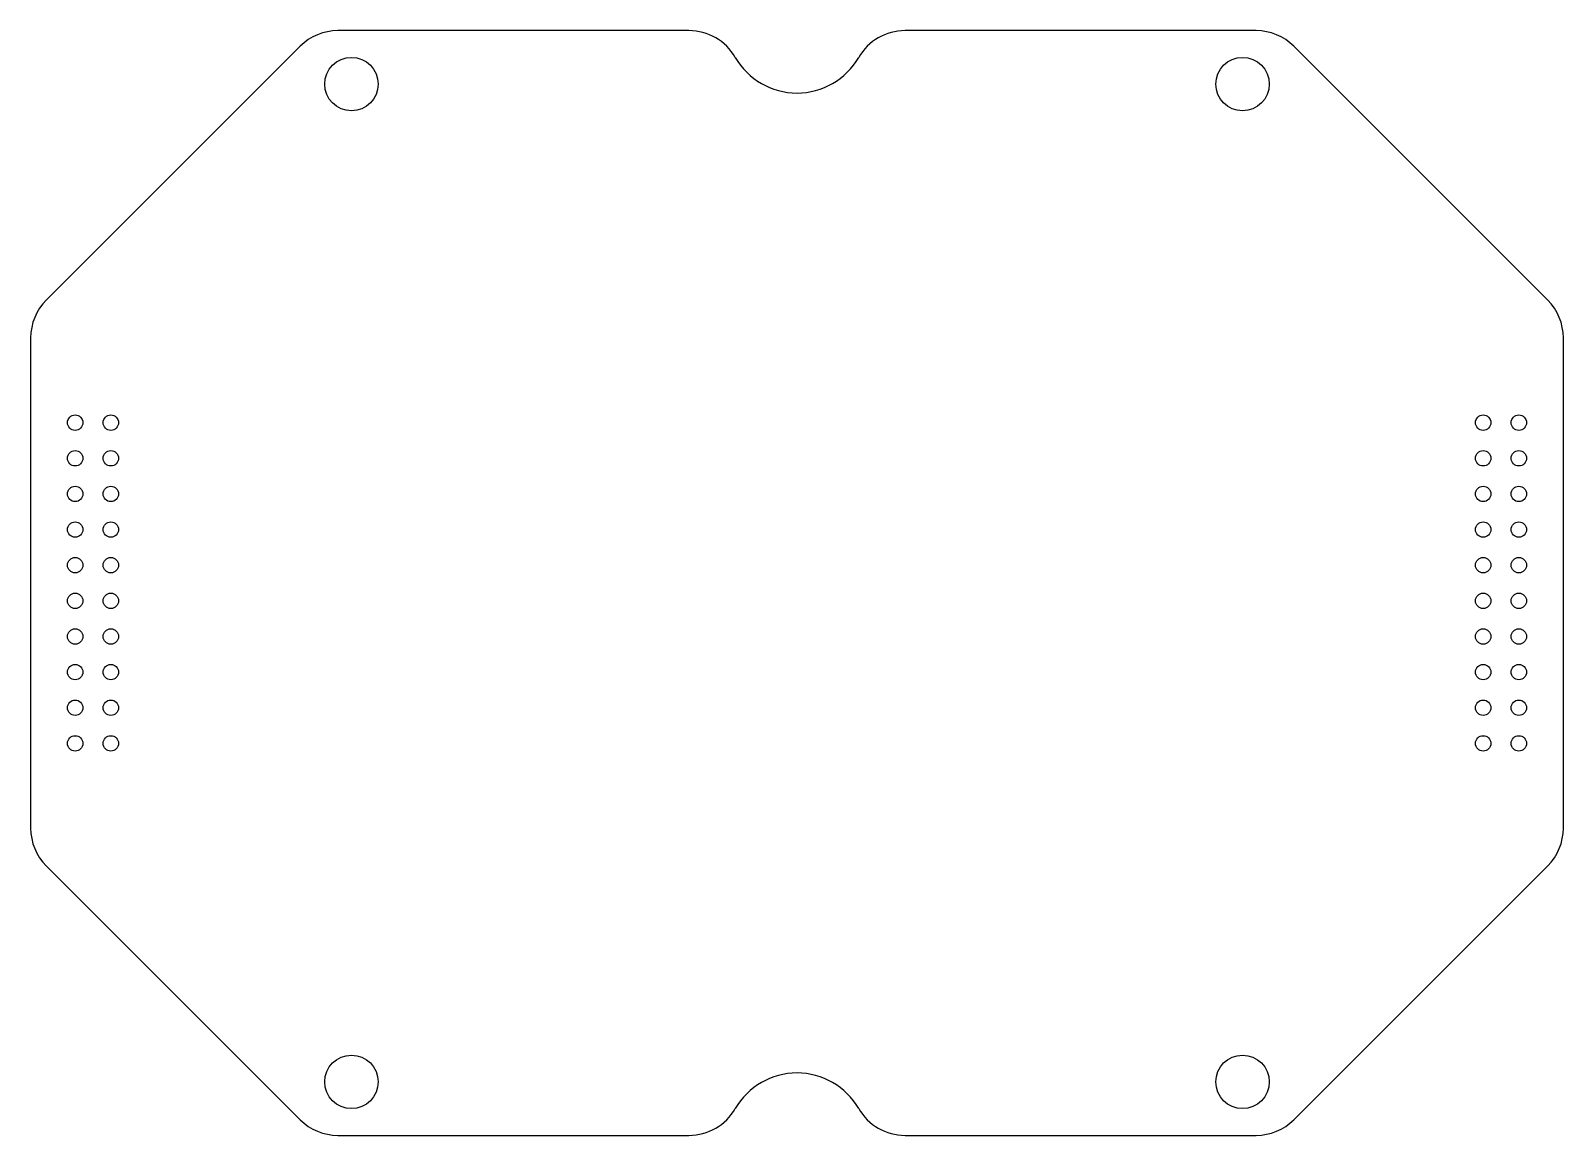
# Model space of a CAD drawing. Header units: millimetres. Extents: x 0.8 to 86.8, y -62.8 to -0.8.
import ezdxf

# ---------------------------------------------------------------- set-up
doc = ezdxf.new("R2010")
doc.units = ezdxf.units.MM

msp = doc.modelspace()

# ---------------------------------------------------------------- linework, layer by layer
at = {"color": 7, "linetype": 'Continuous', "lineweight": 25}
for p, q in [((37.761, -0.824), (18.066, -0.824)), ((69.581, -0.824), (49.886, -0.824)), ((15.945, -1.703), (1.702, -15.946)), ((85.945, -15.946), (71.702, -1.703)), ((0.824, -18.067), (0.824, -45.582)), ((86.824, -45.582), (86.824, -18.067)), ((1.702, -47.703), (15.945, -61.946)), ((71.702, -61.946), (85.945, -47.703)), ((18.066, -62.824), (37.761, -62.824)), ((49.886, -62.824), (69.581, -62.824))]:
    msp.add_line(p, q, dxfattribs=at)
for centre, radius in [((18.824, -3.824), 1.5), ((68.824, -3.824), 1.5), ((3.322, -22.825), 0.432), ((5.322, -22.825), 0.432), ((82.325, -22.825), 0.432), ((84.325, -22.825), 0.432), ((3.322, -24.825), 0.432), ((5.322, -24.825), 0.432), ((82.325, -24.825), 0.432), ((84.325, -24.825), 0.432), ((3.322, -26.825), 0.432), ((5.322, -26.825), 0.432), ((82.325, -26.825), 0.432), ((84.325, -26.825), 0.432), ((3.322, -28.825), 0.432), ((5.322, -28.825), 0.432), ((82.325, -28.825), 0.432), ((84.325, -28.825), 0.432), ((3.322, -30.825), 0.432), ((5.322, -30.825), 0.432), ((82.325, -30.825), 0.432), ((84.325, -30.825), 0.432), ((3.322, -32.825), 0.432), ((5.322, -32.825), 0.432), ((82.325, -32.825), 0.432), ((84.325, -32.825), 0.432), ((3.322, -34.825), 0.432), ((5.322, -34.825), 0.432), ((82.325, -34.825), 0.432), ((84.325, -34.825), 0.432), ((3.322, -36.825), 0.432), ((5.322, -36.825), 0.432), ((82.325, -36.825), 0.432), ((84.325, -36.825), 0.432), ((3.322, -38.825), 0.432), ((5.322, -38.825), 0.432), ((82.325, -38.825), 0.432), ((84.325, -38.825), 0.432), ((3.322, -40.825), 0.432), ((5.322, -40.825), 0.432), ((82.325, -40.825), 0.432), ((84.325, -40.825), 0.432), ((18.824, -59.824), 1.5), ((68.824, -59.824), 1.5)]:
    msp.add_circle(centre, radius, dxfattribs=at)
for centre, radius, start, end in [((18.066, -3.824), 3, 90.00066, 135.00066), ((37.761, -3.824), 3, 29.99991, 90), ((49.886, -3.824), 3, 90, 150.00009), ((69.581, -3.824), 3, 44.99934, 89.99934), ((43.824, -0.324), 4, 209.99991, 330.00009), ((3.824, -18.067), 3, 134.99934, 179.99934), ((83.824, -18.067), 3, 0.00066, 45.00066), ((3.824, -45.582), 3, 180.00066, 225.00066), ((83.824, -45.582), 3, 314.99934, 359.99934), ((43.824, -63.324), 4, 29.99991, 150.00009), ((37.761, -59.824), 3, 270, 330.00009), ((49.886, -59.824), 3, 209.99991, 270), ((18.066, -59.824), 3, 224.99934, 269.99934), ((69.581, -59.824), 3, 270.00066, 315.00066)]:
    msp.add_arc(centre, radius, start, end, dxfattribs=at)

doc.saveas('drawing.dxf')
